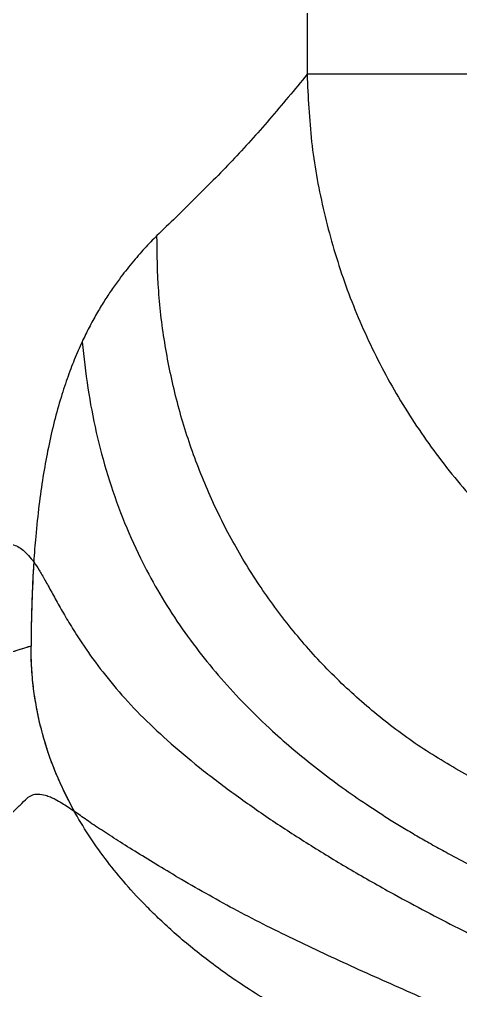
# Model space of a CAD drawing. Extents: x 939 to 1039, y 781 to 934.
# Drawn here: x 951.31 to 954.28, y 829.44 to 836 of the extents above; entities that cross this region are included whole.
import ezdxf

# ---------------------------------------------------------------- set-up
doc = ezdxf.new("R2010")
doc.units = 0
doc.header["$MEASUREMENT"] = 0
doc.layers.add('1', color=4, linetype='Continuous')

# ---------------------------------------------------------------- blocks, each defined once
blk = doc.blocks.new('Envoy')
at = {"layer": '1', "color": 3, "linetype": 'Continuous', "lineweight": 25}
blk.add_line((14.595, 39.4346), (14.595, 36.4518), dxfattribs=at)
for points, knots in [([(14.595, 36.4518), (14.5109, 36.3489), (14.3427, 36.1431), (14.0896, 35.8653), (13.8359, 35.6091), (13.6667, 35.4451), (13.582, 35.3632)], [0, 0, 0, 0, 0.250384, 0.500359, 0.7501, 1, 1, 1, 1]), ([(14.595, 36.4518), (14.6021, 36.2999), (14.6162, 35.996), (14.697, 35.5451), (14.8209, 35.1038), (14.9912, 34.6769), (15.2051, 34.2692), (15.4608, 33.8856), (15.7554, 33.5303), (16.0857, 33.2076), (16.448, 32.921), (16.8384, 32.6749), (17.2511, 32.4678), (17.5411, 32.3676), (17.6861, 32.3175)], [0, 0, 0, 0, 0.082934, 0.165903, 0.248995, 0.332213, 0.415524, 0.498908, 0.582371, 0.665891, 0.749441, 0.832996, 0.916527, 1, 1, 1, 1]), ([(16.2543, 36.4518), (16.1529, 36.4518), (15.9501, 36.4518), (15.6626, 36.4518), (15.3963, 36.4518), (15.1582, 36.4518), (14.9535, 36.4518), (14.7884, 36.4518), (14.6626, 36.4518), (14.6175, 36.4518), (14.595, 36.4518)], [0, 0, 0, 0, 0.125002, 0.25, 0.374998, 0.499997, 0.624996, 0.749993, 0.874995, 1, 1, 1, 1]), ([(13.582, 35.3631), (13.5682, 35.3494), (13.5403, 35.3215), (13.4985, 35.2769), (13.4558, 35.229), (13.4128, 35.1785), (13.3702, 35.1256), (13.3246, 35.0657), (13.2764, 34.9982), (13.2251, 34.9202), (13.1747, 34.8363), (13.1252, 34.7466), (13.0929, 34.6795), (13.0773, 34.647)], [0, 0, 0, 0, 0.080633, 0.16301, 0.245068, 0.3319, 0.415644, 0.496309, 0.601559, 0.701239, 0.802285, 0.904203, 1, 1, 1, 1]), ([(15.6789, 31.7201), (15.5725, 31.7818), (15.3601, 31.905), (15.0654, 32.1258), (14.7917, 32.37), (14.5424, 32.6386), (14.3187, 32.9286), (14.1224, 33.2379), (13.9546, 33.5642), (13.8164, 33.9051), (13.7088, 34.2581), (13.6331, 34.6206), (13.5871, 34.99), (13.5837, 35.2386), (13.582, 35.3631)], [0, 0, 0, 0, 0.0834648, 0.1666024, 0.2495478, 0.3323152, 0.4151785, 0.4980362, 0.5809374, 0.6641435, 0.7476282, 0.8313004, 0.9154395, 1, 1, 1, 1]), ([(13.0773, 34.647), (13.0596, 34.6075), (13.0254, 34.5314), (12.9759, 34.4003), (12.9287, 34.256), (12.8845, 34.0944), (12.8457, 33.9211), (12.8129, 33.7392), (12.7856, 33.5464), (12.765, 33.3519), (12.7504, 33.1616), (12.7408, 32.9795), (12.7346, 32.7894), (12.7335, 32.6595), (12.7329, 32.5938)], [0, 0, 0, 0, 0.1075958, 0.2077163, 0.308913, 0.4103517, 0.5041059, 0.5868241, 0.6678347, 0.7483322, 0.8101697, 0.8720416, 0.9353232, 1, 1, 1, 1]), ([(13.0773, 34.647), (13.0889, 34.5427), (13.1114, 34.3385), (13.1694, 34.0374), (13.2462, 33.7454), (13.3453, 33.4614), (13.4595, 33.2034), (13.5841, 32.9708), (13.7155, 32.7609), (13.8591, 32.562), (14.0143, 32.3732), (14.1804, 32.1935), (14.3465, 32.0328), (14.5092, 31.8898), (14.6657, 31.7629), (14.8284, 31.641), (14.9673, 31.5447), (15.0785, 31.4715), (15.1642, 31.4171), (15.2538, 31.3621), (15.3475, 31.3066), (15.4454, 31.2507), (15.5629, 31.1858), (15.7065, 31.1098), (15.8829, 31.0212), (16.0751, 30.9297), (16.2704, 30.8416), (16.4614, 30.7595), (16.6466, 30.683), (16.7704, 30.6339), (16.8316, 30.6097)], [0, 0, 0, 0, 0.058141, 0.113786, 0.168295, 0.222567, 0.275889, 0.318592, 0.361585, 0.405025, 0.445241, 0.486572, 0.529154, 0.561577, 0.59502, 0.629547, 0.662538, 0.678645, 0.695338, 0.712625, 0.730514, 0.749014, 0.768134, 0.796603, 0.828933, 0.8652, 0.901282, 0.934327, 0.967536, 1, 1, 1, 1]), ([(12.46, 33.2366), (12.4843, 33.2532), (12.5329, 33.2863), (12.6063, 33.2844), (12.6794, 33.2485), (12.7272, 33.1909), (12.7512, 33.162)], [0, 0, 0, 0, 0.250001, 0.500003, 0.750013, 1, 1, 1, 1]), ([(12.7512, 33.162), (12.7461, 33.0716), (12.7358, 32.8867), (12.7339, 32.6929), (12.7329, 32.5938)], [0, 0, 0, 0, 0.48907, 1, 1, 1, 1]), ([(12.7512, 33.162), (12.7513, 33.1619), (12.7516, 33.1615), (12.7518, 33.1612), (12.7519, 33.161)], [0, 0, 0, 0, 0.4999868, 1, 1, 1, 1]), ([(12.7519, 33.161), (12.7521, 33.1608), (12.7523, 33.1604), (12.7526, 33.1601), (12.7527, 33.1599)], [0, 0, 0, 0, 0.5000363, 1, 1, 1, 1]), ([(12.7527, 33.1599), (12.764, 33.1432), (12.7867, 33.1095), (12.8262, 33.0403), (12.8707, 32.9592), (12.9215, 32.8669), (12.9796, 32.7661), (13.0577, 32.6396), (13.1629, 32.486), (13.3041, 32.3082), (13.4658, 32.1303), (13.5899, 32.0155), (13.6519, 31.9581)], [0, 0, 0, 0, 0.081341, 0.164163, 0.248611, 0.331178, 0.414246, 0.498418, 0.624081, 0.749764, 0.875091, 1, 1, 1, 1]), ([(12.7329, 32.5938), (12.6307, 32.5621), (12.4284, 32.4992), (12.1277, 32.3789), (11.8836, 32.2643), (11.6944, 32.1643), (11.5589, 32.0876), (11.4237, 32.006), (11.2851, 31.9168), (11.1061, 31.7938), (10.8893, 31.6311), (10.6379, 31.4209), (10.3902, 31.1905), (10.1466, 30.9416), (9.9868, 30.7566), (9.908, 30.6653)], [0, 0, 0, 0, 0.1077939, 0.2135375, 0.3175038, 0.3658399, 0.4136822, 0.461033, 0.509042, 0.560588, 0.6510048, 0.7393491, 0.8282452, 0.9152933, 1, 1, 1, 1]), ([(12.7329, 32.5938), (12.6151, 32.5568), (12.3793, 32.4829), (12.0254, 32.3348), (11.6712, 32.1566), (11.3407, 31.9574), (11.0339, 31.7431), (10.751, 31.5194), (10.4687, 31.267), (10.1875, 30.9873), (10.001, 30.7725), (9.908, 30.6653)], [0, 0, 0, 0, 0.124269, 0.248889, 0.373793, 0.498839, 0.599029, 0.699319, 0.799678, 0.900041, 1, 1, 1, 1]), ([(13.0251, 31.4784), (12.9816, 31.5632), (12.8951, 31.7315), (12.8193, 31.9583), (12.7749, 32.145), (12.7507, 32.2904), (12.7353, 32.4406), (12.7337, 32.5423), (12.7329, 32.5938)], [0, 0, 0, 0, 0.247142, 0.490629, 0.614115, 0.740057, 0.868327, 1, 1, 1, 1]), ([(15.442, 29.7034), (15.3839, 29.7216), (15.2621, 29.7598), (15.0738, 29.8297), (14.8858, 29.9082), (14.7037, 29.9934), (14.5325, 30.0816), (14.3666, 30.1756), (14.2093, 30.2731), (14.0639, 30.3713), (13.931, 30.4685), (13.8104, 30.5638), (13.7018, 30.6563), (13.6046, 30.7452), (13.4941, 30.8534), (13.374, 30.9825), (13.2464, 31.1383), (13.1321, 31.298), (13.0314, 31.4623), (12.9474, 31.6254), (12.8802, 31.7831), (12.8275, 31.936), (12.7948, 32.0588), (12.7751, 32.1507), (12.7638, 32.2122), (12.7542, 32.2736), (12.7464, 32.3357), (12.7402, 32.3987), (12.7359, 32.463), (12.7332, 32.528), (12.733, 32.5718), (12.7329, 32.5938)], [0, 0, 0, 0, 0.044088, 0.092436, 0.14505, 0.191037, 0.23721, 0.283477, 0.327951, 0.369819, 0.409037, 0.445584, 0.479459, 0.510673, 0.53925, 0.589301, 0.63556, 0.681464, 0.727536, 0.770738, 0.809598, 0.846973, 0.882996, 0.897549, 0.911965, 0.926254, 0.940421, 0.955189, 0.96987, 0.98484, 1, 1, 1, 1]), ([(13.6519, 31.9581), (13.7229, 31.8969), (13.8648, 31.7748), (14.0999, 31.5972), (14.3466, 31.4245), (14.6055, 31.2564), (14.8753, 31.0923), (15.202, 30.9059), (15.5881, 30.7018), (16.0319, 30.4846), (16.4789, 30.2767), (16.7729, 30.1369), (16.9191, 30.0674)], [0, 0, 0, 0, 0.082787, 0.165188, 0.247754, 0.329571, 0.412269, 0.496236, 0.621823, 0.748017, 0.874644, 1, 1, 1, 1]), ([(12.7063, 31.5671), (12.717, 31.5754), (12.7386, 31.592), (12.7801, 31.598), (12.8223, 31.5911), (12.8621, 31.5767), (12.899, 31.5595), (12.9383, 31.5372), (12.9814, 31.5095), (13.0102, 31.489), (13.0251, 31.4784)], [0, 0, 0, 0, 0.162746, 0.326819, 0.499548, 0.597367, 0.690133, 0.810305, 0.902083, 1, 1, 1, 1]), ([(11.61, 30.5056), (11.6484, 30.5428), (11.7273, 30.6192), (11.843, 30.7312), (11.9377, 30.8229), (12.011, 30.8939), (12.0656, 30.9467), (12.121, 31.0004), (12.1739, 31.0516), (12.2292, 31.1052), (12.2891, 31.1632), (12.358, 31.2299), (12.4281, 31.2977), (12.4925, 31.3601), (12.5509, 31.4166), (12.6047, 31.4687), (12.6569, 31.5192), (12.6905, 31.5518), (12.7063, 31.5671)], [0, 0, 0, 0, 0.100799, 0.206963, 0.308988, 0.356858, 0.406618, 0.458266, 0.509019, 0.552457, 0.611271, 0.675104, 0.743956, 0.806398, 0.854799, 0.906597, 0.956214, 1, 1, 1, 1]), ([(13.747, 31.0191), (13.6952, 31.0502), (13.5911, 31.1129), (13.4487, 31.1998), (13.319, 31.2809), (13.2048, 31.3542), (13.1051, 31.4212), (13.0518, 31.4593), (13.0251, 31.4784)], [0, 0, 0, 0, 0.165908, 0.333475, 0.499662, 0.665108, 0.832612, 1, 1, 1, 1]), ([(17.0862, 29.3994), (16.9046, 29.5), (16.5398, 29.7024), (15.9613, 29.9629), (15.4259, 30.1963), (14.9456, 30.4084), (14.5256, 30.6039), (14.1198, 30.8051), (13.8714, 30.9476), (13.747, 31.0191)], [0, 0, 0, 0, 0.167414, 0.336463, 0.504186, 0.629479, 0.752841, 0.876156, 1, 1, 1, 1])]:
    blk.add_open_spline(points, degree=3, knots=knots, dxfattribs=at)

msp = doc.modelspace()

# ---------------------------------------------------------------- block references
at = {"layer": '1'}
msp.add_blockref('Envoy', (938.6538, 799.1744), dxfattribs=at)

doc.saveas('drawing.dxf')
